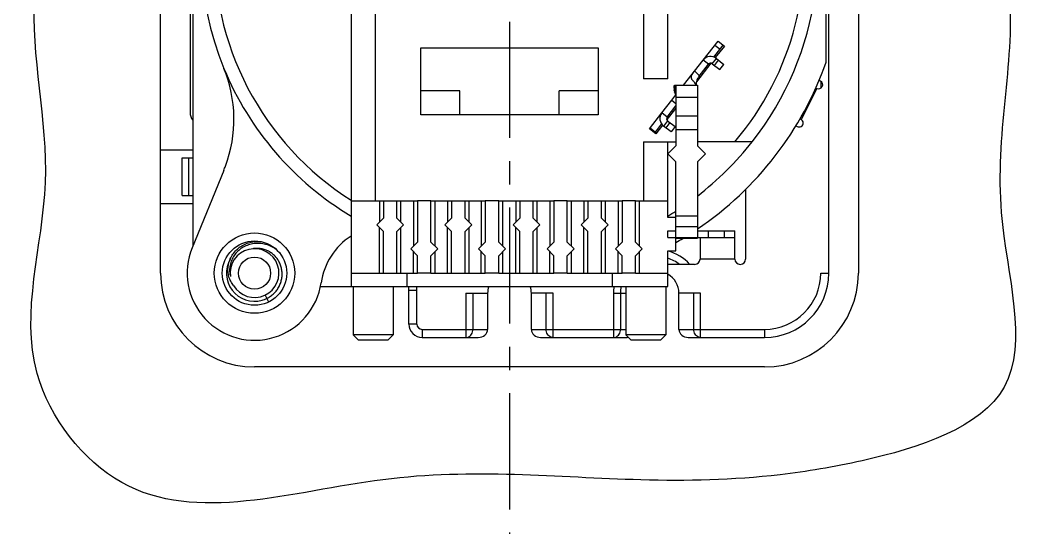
# Model space of a CAD drawing. Header units: millimetres. Extents: x 0 to 420, y 0 to 297.
# Drawn here: x 197.4 to 272.6, y 84.1 to 122.5 of the extents above; entities that cross this region are included whole.
import ezdxf

# ---------------------------------------------------------------- set-up
doc = ezdxf.new("R2010")
doc.units = ezdxf.units.MM
doc.header["$LTSCALE"] = 23.1
doc.linetypes.add('CENTER', pattern=[0.6, 0.375, -0.075, 0.075, -0.075])
doc.layers.get('0').update_dxf_attribs({"linetype": 'CONTINUOUS'})
for name, color, linetype in [('02___PRT_ALL_AXES', 7, 'CONTINUOUS'), ('AUSFORMSCHRAEGEN', 7, 'CONTINUOUS'), ('BEZUGSACHSEN', 7, 'CONTINUOUS'), ('DEFAULT_1', 7, 'CENTER'), ('FASEN', 7, 'CONTINUOUS'), ('RUNDUNGEN', 7, 'CONTINUOUS')]:
    doc.layers.add(name, color=color, linetype=linetype)

msp = doc.modelspace()

# ---------------------------------------------------------------- linework, layer by layer
at = {"color": 7, "linetype": 'CONTINUOUS'}
for p, q in [((207.89072, 112.80542), (207.89072, 151.60542)), ((210.09072, 151.60542), (210.09072, 115.60542)), ((259.89072, 151.60542), (259.89072, 103.60542)), ((257.49072, 119.35678), (257.49072, 149.6441)), ((257.69072, 103.60542), (257.69072, 139.60542)), ((245.69072, 118.09542), (245.69072, 137.80542)), ((243.89072, 137.11541), (243.89072, 118.09542)), ((223.89072, 136.60542), (223.89072, 109.00542)), ((210.29072, 135.85405), (210.29072, 105.60069)), ((222.09072, 129.70579), (222.09072, 102.60542)), ((227.29072, 115.40542), (227.29072, 120.40542)), ((227.29072, 120.40542), (240.49072, 120.40542)), ((240.49072, 120.40542), (240.49072, 115.40542)), ((248.32534, 119.5004), (249.43353, 120.91882)), ((249.13161, 119.72025), (249.82753, 120.61099)), ((249.19895, 120.61858), (249.59296, 120.31075)), ((249.90633, 120.54942), (249.22911, 119.68261)), ((249.43353, 120.91882), (249.90633, 120.54942)), ((248.90413, 119.26667), (247.82564, 117.88625)), ((245.69072, 118.09542), (243.89072, 118.09542)), ((246.86125, 117.62646), (247.68235, 118.67742)), ((246.18318, 117.62646), (246.18318, 117.12646)), ((246.29072, 117.62646), (247.89072, 117.62646)), ((246.29072, 117.62646), (246.29072, 113.10542)), ((247.89072, 117.62646), (247.89072, 113.10542)), ((256.71648, 117.43413), (256.79969, 117.39174)), ((257.07208, 117.92634), (256.96343, 117.9817)), ((230.19072, 117.20542), (227.29072, 117.20542)), ((230.19072, 115.40542), (230.19072, 117.20542)), ((240.49072, 117.20542), (237.59072, 117.20542)), ((237.59072, 115.40542), (237.59072, 117.20542)), ((246.18318, 117.12646), (246.29072, 117.12646)), ((246.29072, 115.92165), (245.61385, 115.05529)), ((245.64103, 115.25252), (246.29072, 116.08408)), ((240.49072, 115.40542), (227.29072, 115.40542)), ((244.32354, 114.37833), (245.24703, 115.56035)), ((255.61931, 115.07512), (255.54078, 115.11513)), ((244.79634, 114.00894), (244.32354, 114.37833)), ((244.37341, 114.44217), (244.76742, 114.13434)), ((244.76742, 114.13434), (245.22877, 114.72484)), ((245.28887, 114.63934), (244.79634, 114.00894)), ((255.22945, 114.60145), (255.32598, 114.55226)), ((207.89072, 112.80542), (210.29072, 112.80542)), ((243.89072, 113.40542), (246.29072, 113.40542)), ((243.89072, 113.40542), (243.89072, 109.00542)), ((245.69072, 107.75542), (245.69072, 113.40542)), ((246.29072, 113.10542), (245.69072, 112.50542)), ((251.98381, 113.40542), (247.89072, 113.40542)), ((248.49072, 112.50542), (247.89072, 113.10542)), ((209.49072, 112.20542), (210.29072, 112.20542)), ((209.99072, 109.40542), (209.99072, 112.20542)), ((245.69072, 112.50542), (246.29072, 111.90542)), ((247.89072, 111.90542), (248.49072, 112.50542)), ((212.59801, 111.26866), (210.24786, 105.49541)), ((246.29072, 106.25542), (246.29072, 111.90542)), ((247.89072, 111.90542), (247.89072, 106.25542)), ((251.49072, 109.86554), (251.49072, 104.65542)), ((209.49072, 109.40542), (210.29072, 109.40542)), ((222.09072, 109.00542), (223.89072, 109.00542)), ((224.50072, 109.00542), (225.50072, 109.00542)), ((228.04072, 109.00542), (227.04072, 109.00542)), ((229.58072, 109.00542), (230.58072, 109.00542)), ((233.09072, 109.00542), (232.09072, 109.00542)), ((234.66072, 109.00542), (235.66072, 109.00542)), ((238.20072, 109.00542), (237.20072, 109.00542)), ((239.74072, 109.00542), (240.74072, 109.00542)), ((243.28072, 109.00542), (242.28072, 109.00542)), ((243.89072, 109.00542), (245.69072, 109.00542)), ((207.89072, 103.60542), (207.89072, 108.80542)), ((207.89072, 108.80542), (210.29072, 108.80542)), ((246.29072, 107.75542), (245.69072, 107.75542)), ((247.89072, 107.85542), (246.29072, 107.85542)), ((245.69072, 106.75542), (246.29072, 106.75542)), ((245.69072, 106.25542), (245.69072, 106.75542)), ((250.69072, 104.65542), (250.69072, 106.75542)), ((245.69072, 106.25542), (250.69072, 106.25542)), ((246.29072, 105.25542), (246.29072, 106.20542)), ((248.09072, 106.25542), (248.09072, 104.65542)), ((245.69072, 105.25542), (246.29072, 105.25542)), ((245.69072, 102.60542), (245.69072, 105.25542)), ((247.69072, 104.25542), (245.69072, 104.25542)), ((224.50072, 103.60542), (225.50072, 103.60542)), ((226.23072, 103.60542), (226.23072, 102.60542)), ((228.04072, 103.60542), (227.04072, 103.60542)), ((229.58072, 103.60542), (230.58072, 103.60542)), ((233.09072, 103.60542), (232.09072, 103.60542)), ((234.66072, 103.60542), (235.66072, 103.60542)), ((238.20072, 103.60542), (237.20072, 103.60542)), ((239.74072, 103.60542), (240.74072, 103.60542)), ((241.55072, 103.60542), (241.55072, 102.60542)), ((243.28072, 103.60542), (242.28072, 103.60542)), ((219.80276, 102.60542), (245.69072, 102.60542)), ((226.39072, 99.80542), (226.39072, 102.29712)), ((252.89072, 96.60542), (214.89072, 96.60542))]:
    msp.add_line(p, q, dxfattribs=at)
at = {"color": 9, "linetype": 'CONTINUOUS'}
for p, q in [((249.00008, 119.22704), (249.30791, 119.62105)), ((248.71934, 119.19257), (248.32534, 119.5004)), ((246.27105, 117.62646), (246.27105, 117.12646)), ((256.79969, 117.39174), (255.61931, 115.07512)), ((246.29072, 116.72646), (247.89072, 116.72646)), ((245.98582, 116.50596), (246.29072, 116.26775)), ((245.64103, 115.25252), (245.24703, 115.56035)), ((246.29072, 115.33245), (247.89072, 115.33245)), ((245.6755, 114.97178), (245.36767, 114.57778)), ((246.29072, 114.31018), (247.89072, 114.31018)), ((247.89072, 107.05542), (246.29072, 107.05542)), ((248.69072, 106.75542), (248.69072, 106.25542)), ((249.89072, 106.75542), (249.89072, 106.25542)), ((250.69072, 104.65542), (248.09072, 104.65542)), ((215.80757, 101.71959), (215.93781, 101.45171))]:
    msp.add_line(p, q, dxfattribs=at)
at = {"color": 3, "linetype": 'CONTINUOUS'}
for p, q in [((246.18318, 117.62646), (246.29072, 117.62646)), ((245.24703, 115.56035), (245.98582, 116.50596)), ((209.49072, 109.40542), (209.49072, 112.20542)), ((247.89072, 106.75542), (250.69072, 106.75542))]:
    msp.add_line(p, q, dxfattribs=at)
at = {"color": 7, "linetype": 'CONTINUOUS'}
msp.add_circle((214.89072, 103.60542), 1.2, dxfattribs=at)
for centre, radius, start, end in [((233.89072, 127.60542), 22, 117.3659086, 237.5635628), ((233.89072, 127.60542), 22, 319.8002357, 62.6340914), ((203.35643, 115.08915), 10, 339.5434728, 22.2942196), ((233.89072, 127.60542), 25, 304.0700076, 340.7345354), ((248.87694, 119.06944), 0.2, 52, 142), ((256.93588, 117.65904), 0.3, 243, 63), ((211.09072, 115.60542), 1, 180, 216.7700646), ((245.79864, 115.12939), 0.2, 142, 232), ((255.48311, 114.80782), 0.3, 238.4131522, 63), ((233.89072, 127.60542), 23, 307.4952498, 321.874117), ((199.63121, 116.54712), 14, 337.85, 339.2812308), ((233.89072, 127.60542), 23, 300.8667678, 302.6244634), ((224.81215, 102.16389), 5.0128, 122.8809857, 171.7331286), ((233.89072, 127.60542), 25, 299.7357131, 301.0912161), ((214.89072, 103.60542), 5.0128, 157.85, 351.7331286), ((214.89072, 103.60542), 1.82, 210.2268121, 188.0325009), ((214.89072, 103.60542), 2.09689, 149.8922597, 285.478133), ((247.69072, 104.65542), 0.4, 270, 360), ((251.09072, 104.65542), 0.4, 180, 360), ((214.89072, 103.60542), 7, 180, 270), ((252.89072, 103.60542), 7, 270, 360), ((252.89072, 103.60542), 4.8, 270, 360), ((223.39072, 102.29712), 3, 0, 5.9039921), ((214.88955, 103.60851), 2.10018, 285.4863392, 295.9198652), ((227.39072, 99.80542), 1, 180, 270)]:
    msp.add_arc(centre, radius, start, end, dxfattribs=at)
at = {"color": 3, "linetype": 'CONTINUOUS'}
for centre, start, end in [((248.87694, 119.06944), 52, 142), ((245.79864, 115.12939), 142, 232)]:
    msp.add_arc(centre, 0.7, start, end, dxfattribs=at)
at = {"color": 7, "linetype": 'CONTINUOUS'}
for points, knots in [([(244.08527, 167.14666), (247.39258, 167.66349), (254.91526, 165.46675), (270.72027, 166.47485), (267.24616, 151.10819), (267.10257, 139.02373), (272.85133, 123.73556), (268.86873, 109.81383), (274.11056, 93.74358), (262.14433, 89.80538), (256.03045, 88.79099), (254.05909, 88.56179)], [0, 0, 0, 0, 0.09412705, 0.22309623, 0.30407615, 0.44207448, 0.57379684, 0.72109852, 0.83887147, 0.94667909, 1, 1, 1, 1]), ([(224.46359, 88.19097), (217.68631, 87.33002), (206.74027, 83.59083), (196.20177, 97.2021), (200.78924, 110.36549), (197.07553, 123.90486), (202.18887, 138.24736), (198.19842, 150.60632), (199.80695, 163.52631), (204.7518, 165.3991), (206.73743, 165.75331)], [0, 0, 0, 0, 0.18783985, 0.28730037, 0.42500307, 0.56084177, 0.68233007, 0.84211899, 0.94365503, 1, 1, 1, 1]), ([(213.31817, 102.68918), (213.24241, 102.78293), (213.10828, 102.98894), (212.9716, 103.33521), (212.90463, 103.7098), (212.91266, 104.09795), (212.99775, 104.48434), (213.15885, 104.85349), (213.39184, 105.19048), (213.68969, 105.48142), (214.04282, 105.71409), (214.43941, 105.87832), (214.86595, 105.96641), (215.18163, 105.97138), (215.35073, 105.9558), (215.37379, 105.95333)], [0, 0, 0, 0, 0.07380639, 0.14933346, 0.22652538, 0.30528912, 0.38554993, 0.46726828, 0.55039304, 0.63487541, 0.72068484, 0.80779302, 0.89617076, 0.98582106, 1, 1, 1, 1]), ([(213.87986, 105.42985), (213.76853, 105.35066), (213.56307, 105.17183), (213.31577, 104.85063), (213.13987, 104.49254), (213.04043, 104.11258), (213.01938, 103.72656), (213.05728, 103.47323), (213.08858, 103.3511)], [0, 0, 0, 0, 0.17336393, 0.34394883, 0.51182508, 0.67707912, 0.83975042, 1, 1, 1, 1]), ([(216.52868, 105.35469), (216.46596, 105.40195), (216.27668, 105.53052), (215.93665, 105.69566), (215.50631, 105.81013), (215.06875, 105.83941), (214.64042, 105.78457), (214.2372, 105.64979), (213.99298, 105.51033), (213.87986, 105.42985)], [0, 0, 0, 0, 0.08312027, 0.24188258, 0.39824239, 0.55221622, 0.70382503, 0.85308419, 1, 1, 1, 1]), ([(254.05909, 88.56179), (250.49973, 88.14796), (240.9907, 87.96083), (231.15977, 89.04162), (224.46359, 88.19097)], [0, 0, 0, 0, 0.35653501, 1, 1, 1, 1])]:
    msp.add_open_spline(points, degree=3, knots=knots, dxfattribs=at)
at = {"layer": '02___PRT_ALL_AXES', "color": 3, "linetype": 'CONTINUOUS'}
msp.add_line((245.98582, 116.50596), (246.29365, 116.89997), dxfattribs=at)
at = {"layer": '02___PRT_ALL_AXES', "color": 7, "linetype": 'CONTINUOUS'}
msp.add_line((246.21348, 117.0725), (246.19902, 117.10097), dxfattribs=at)
at = {"layer": '02___PRT_ALL_AXES', "color": 3, "linetype": 'CONTINUOUS'}
msp.add_arc((247.22915, 117.40802), 1.06899, 180.1078262, 186.6165705, dxfattribs=at)
at = {"layer": '02___PRT_ALL_AXES', "color": 7, "linetype": 'CONTINUOUS'}
for centre, radius, start, end in [((250.00975, 118.9889), 4.25257, 206.7851868, 206.9460934), ((248.22987, 118.08456), 2.25611, 206.9561753, 207.2783666), ((247.22417, 117.53849), 1.11145, 210.950017, 212.8737813)]:
    msp.add_arc(centre, radius, start, end, dxfattribs=at)
at = {"layer": '02___PRT_ALL_AXES', "color": 3, "linetype": 'CONTINUOUS'}
for points, knots in [([(246.16016, 117.40601), (246.16014, 117.4267), (246.16132, 117.46735), (246.16661, 117.52448), (246.17349, 117.57266), (246.17916, 117.60555), (246.18228, 117.62189), (246.18318, 117.62646)], [0, 0, 0, 0, 0.27935522, 0.54902387, 0.77516193, 0.93703322, 1, 1, 1, 1]), ([(246.18035, 117.20419), (246.17633, 117.22318), (246.17168, 117.25004), (246.16819, 117.27706), (246.16728, 117.28485)], [0, 0, 0, 0, 0.71221322, 1, 1, 1, 1])]:
    msp.add_open_spline(points, degree=3, knots=knots, dxfattribs=at)
at = {"layer": '02___PRT_ALL_AXES', "color": 7, "linetype": 'CONTINUOUS'}
for points, knots in [([(246.19902, 117.10097), (246.19859, 117.10179), (246.19652, 117.10579), (246.19318, 117.11213), (246.18911, 117.11891), (246.18629, 117.12293), (246.18485, 117.12465), (246.18448, 117.12508)], [0, 0, 0, 0, 0.09879792, 0.47925128, 0.76092436, 0.93952433, 1, 1, 1, 1]), ([(246.27098, 116.96688), (246.2612, 116.98317), (246.24544, 117.0109), (246.23057, 117.0391), (246.22466, 117.05055)], [0, 0, 0, 0, 0.5958474, 1, 1, 1, 1])]:
    msp.add_open_spline(points, degree=3, knots=knots, dxfattribs=at)
at = {"layer": 'AUSFORMSCHRAEGEN', "color": 7, "linetype": 'CONTINUOUS'}
for p, q in [((207.89072, 103.60542), (207.89072, 151.60542)), ((259.89072, 151.60542), (259.89072, 103.60542)), ((252.89072, 96.60542), (214.89072, 96.60542))]:
    msp.add_line(p, q, dxfattribs=at)
for centre, radius, start, end in [((214.89072, 103.60542), 7, 180, 270), ((244.89072, 102.10542), 1.62983, 0, 60.5391223), ((252.89072, 103.60542), 7, 270, 360), ((233.89072, 102.10542), 1.62983, 162.1164368, 180), ((233.89072, 102.10542), 1.62983, 0, 17.8835632)]:
    msp.add_arc(centre, radius, start, end, dxfattribs=at)
at = {"layer": 'BEZUGSACHSEN', "color": 7, "linetype": 'CONTINUOUS'}
for p, q in [((222.23072, 102.60542), (222.23072, 99.00542)), ((225.23072, 102.60542), (225.23072, 99.00542)), ((242.55072, 102.60542), (242.55072, 99.00542)), ((245.55072, 102.60542), (245.55072, 99.00542))]:
    msp.add_line(p, q, dxfattribs=at)
at = {"layer": 'BEZUGSACHSEN', "color": 9, "linetype": 'CONTINUOUS'}
msp.add_line((215.6865, 101.96861), (215.80757, 101.71959), dxfattribs=at)
at = {"layer": 'BEZUGSACHSEN', "color": 7, "linetype": 'CONTINUOUS'}
for radius in [3, 2.4]:
    msp.add_circle((214.89072, 103.60542), radius, dxfattribs=at)
for centre, radius, start, end in [((215.08212, 103.72529), 1.72653, 96.4432843, 100.9774329), ((215.08378, 103.71219), 1.73973, 96.2955272, 96.4492019)]:
    msp.add_arc(centre, radius, start, end, dxfattribs=at)
msp.add_open_spline([(215.80757, 101.71959), (215.904, 101.76647), (216.0897, 101.87571), (216.33846, 102.08119), (216.55139, 102.32307), (216.72302, 102.59493), (216.84913, 102.88963), (216.92674, 103.19939), (216.9542, 103.51608), (216.93126, 103.83141), (216.85906, 104.13721), (216.74006, 104.42561), (216.57798, 104.6893), (216.37773, 104.92171), (216.14523, 105.11723), (215.88725, 105.27134), (215.6112, 105.38076), (215.32488, 105.44353), (215.08356, 105.45654), (214.94019, 105.44663), (214.89301, 105.44143)], degree=3, knots=[0, 0, 0, 0, 0.05945646, 0.11886885, 0.17819283, 0.23738371, 0.29639652, 0.35518596, 0.41370641, 0.47191198, 0.52975646, 0.5871931, 0.64417424, 0.70065131, 0.75657478, 0.81189427, 0.86655853, 0.92051553, 0.97371261, 1, 1, 1, 1], dxfattribs=at)
at = {"layer": 'DEFAULT_1', "color": 7, "linetype": 'CENTER'}
msp.add_line((233.89072, 122.35542), (233.89072, 84.14941), dxfattribs=at)
at = {"layer": 'FASEN', "color": 7, "linetype": 'CONTINUOUS'}
for p, q in [((223.89072, 109.00542), (224.50072, 109.00542)), ((224.20072, 109.00542), (224.20072, 107.40542)), ((224.50072, 109.00542), (224.50072, 107.70542)), ((225.50072, 109.00542), (227.04072, 109.00542)), ((225.50072, 107.70542), (225.50072, 109.00542)), ((225.80072, 107.40542), (225.80072, 109.00542)), ((226.74072, 109.00542), (226.74072, 105.60542)), ((227.04072, 109.00542), (227.04072, 105.90542)), ((228.04072, 109.00542), (229.58072, 109.00542)), ((228.04072, 105.90542), (228.04072, 109.00542)), ((228.34072, 105.60542), (228.34072, 109.00542)), ((229.28072, 109.00542), (229.28072, 107.40542)), ((229.58072, 109.00542), (229.58072, 107.70542)), ((230.58072, 109.00542), (232.09072, 109.00542)), ((230.58072, 107.70542), (230.58072, 109.00542)), ((230.88072, 107.40542), (230.88072, 109.00542)), ((231.79072, 109.00542), (231.79072, 105.60542)), ((232.09072, 109.00542), (232.09072, 105.90542)), ((233.09072, 109.00542), (234.66072, 109.00542)), ((233.09072, 105.90542), (233.09072, 109.00542)), ((233.39072, 105.60542), (233.39072, 109.00542)), ((234.36072, 109.00542), (234.36072, 107.40542)), ((234.66072, 109.00542), (234.66072, 107.70542)), ((235.66072, 109.00542), (237.20072, 109.00542)), ((235.66072, 107.70542), (235.66072, 109.00542)), ((235.96072, 107.40542), (235.96072, 109.00542)), ((236.90072, 109.00542), (236.90072, 105.60542)), ((237.20072, 109.00542), (237.20072, 105.90542)), ((238.20072, 109.00542), (239.74072, 109.00542)), ((238.20072, 105.90542), (238.20072, 109.00542)), ((238.50072, 105.60542), (238.50072, 109.00542)), ((239.44072, 109.00542), (239.44072, 107.40542)), ((239.74072, 109.00542), (239.74072, 107.70542)), ((240.74072, 109.00542), (242.28072, 109.00542)), ((240.74072, 107.70542), (240.74072, 109.00542)), ((241.04072, 107.40542), (241.04072, 109.00542)), ((241.98072, 109.00542), (241.98072, 105.60542)), ((242.28072, 109.00542), (242.28072, 105.90542)), ((243.28072, 109.00542), (243.89072, 109.00542)), ((243.28072, 105.90542), (243.28072, 109.00542)), ((243.58072, 105.60542), (243.58072, 109.00542)), ((224.00072, 107.20542), (224.50072, 107.70542)), ((226.00072, 107.20542), (225.50072, 107.70542)), ((229.08072, 107.20542), (229.58072, 107.70542)), ((231.08072, 107.20542), (230.58072, 107.70542)), ((234.16072, 107.20542), (234.66072, 107.70542)), ((236.16072, 107.20542), (235.66072, 107.70542)), ((239.24072, 107.20542), (239.74072, 107.70542)), ((241.24072, 107.20542), (240.74072, 107.70542)), ((224.00072, 107.20542), (224.50072, 106.70542)), ((224.20072, 103.60542), (224.20072, 107.00542)), ((225.50072, 106.70542), (226.00072, 107.20542)), ((225.80072, 103.60542), (225.80072, 107.00542)), ((229.08072, 107.20542), (229.58072, 106.70542)), ((229.28072, 103.60542), (229.28072, 107.00542)), ((230.58072, 106.70542), (231.08072, 107.20542)), ((230.88072, 103.60542), (230.88072, 107.00542)), ((234.16072, 107.20542), (234.66072, 106.70542)), ((234.36072, 103.60542), (234.36072, 107.00542)), ((235.66072, 106.70542), (236.16072, 107.20542)), ((235.96072, 103.60542), (235.96072, 107.00542)), ((239.24072, 107.20542), (239.74072, 106.70542)), ((239.44072, 103.60542), (239.44072, 107.00542)), ((240.74072, 106.70542), (241.24072, 107.20542)), ((241.04072, 103.60542), (241.04072, 107.00542)), ((224.50072, 103.60542), (224.50072, 106.70542)), ((225.50072, 103.60542), (225.50072, 106.70542)), ((229.58072, 103.60542), (229.58072, 106.70542)), ((230.58072, 103.60542), (230.58072, 106.70542)), ((234.66072, 103.60542), (234.66072, 106.70542)), ((235.66072, 103.60542), (235.66072, 106.70542)), ((239.74072, 103.60542), (239.74072, 106.70542)), ((240.74072, 103.60542), (240.74072, 106.70542)), ((226.54072, 105.40542), (227.04072, 105.90542)), ((226.54072, 105.40542), (227.04072, 104.90542)), ((228.54072, 105.40542), (228.04072, 105.90542)), ((228.04072, 104.90542), (228.54072, 105.40542)), ((231.59072, 105.40542), (232.09072, 105.90542)), ((231.59072, 105.40542), (232.09072, 104.90542)), ((233.59072, 105.40542), (233.09072, 105.90542)), ((233.09072, 104.90542), (233.59072, 105.40542)), ((236.70072, 105.40542), (237.20072, 105.90542)), ((236.70072, 105.40542), (237.20072, 104.90542)), ((238.70072, 105.40542), (238.20072, 105.90542)), ((238.20072, 104.90542), (238.70072, 105.40542)), ((241.78072, 105.40542), (242.28072, 105.90542)), ((241.78072, 105.40542), (242.28072, 104.90542)), ((243.78072, 105.40542), (243.28072, 105.90542)), ((243.28072, 104.90542), (243.78072, 105.40542)), ((226.74072, 103.60542), (226.74072, 105.20542)), ((227.04072, 103.60542), (227.04072, 104.90542)), ((228.04072, 103.60542), (228.04072, 104.90542)), ((228.34072, 103.60542), (228.34072, 105.20542)), ((231.79072, 103.60542), (231.79072, 105.20542)), ((232.09072, 103.60542), (232.09072, 104.90542)), ((233.09072, 103.60542), (233.09072, 104.90542)), ((233.39072, 103.60542), (233.39072, 105.20542)), ((236.90072, 103.60542), (236.90072, 105.20542)), ((237.20072, 103.60542), (237.20072, 104.90542)), ((238.20072, 103.60542), (238.20072, 104.90542)), ((238.50072, 103.60542), (238.50072, 105.20542)), ((241.98072, 103.60542), (241.98072, 105.20542)), ((242.28072, 103.60542), (242.28072, 104.90542)), ((243.28072, 103.60542), (243.28072, 104.90542)), ((243.58072, 103.60542), (243.58072, 105.20542)), ((222.09072, 103.60542), (224.50072, 103.60542)), ((225.50072, 103.60542), (227.04072, 103.60542)), ((228.04072, 103.60542), (229.58072, 103.60542)), ((230.58072, 103.60542), (232.09072, 103.60542)), ((233.09072, 103.60542), (234.66072, 103.60542)), ((235.66072, 103.60542), (237.20072, 103.60542)), ((238.20072, 103.60542), (239.74072, 103.60542)), ((240.74072, 103.60542), (242.28072, 103.60542)), ((243.28072, 103.60542), (245.69072, 103.60542)), ((222.23072, 99.00542), (222.63072, 98.60542)), ((225.23072, 99.00542), (222.23072, 99.00542)), ((224.83072, 98.60542), (222.63072, 98.60542)), ((225.23072, 99.00542), (224.83072, 98.60542)), ((245.55072, 99.00542), (242.55072, 99.00542)), ((242.55072, 99.00542), (242.95072, 98.60542)), ((245.15072, 98.60542), (242.95072, 98.60542)), ((245.55072, 99.00542), (245.15072, 98.60542))]:
    msp.add_line(p, q, dxfattribs=at)
at = {"layer": 'RUNDUNGEN', "color": 3, "linetype": 'CONTINUOUS'}
for p, q in [((249.30791, 119.62105), (249.86907, 119.18261)), ((246.86125, 117.62646), (248.32534, 119.5004)), ((247.68621, 118.6824), (247.64924, 118.63506)), ((247.51848, 118.0053), (247.55844, 117.96239)), ((245.92884, 114.13935), (245.36767, 114.57778)), ((246.29072, 106.20542), (247.89072, 106.20542))]:
    msp.add_line(p, q, dxfattribs=at)
at = {"layer": 'RUNDUNGEN', "color": 7, "linetype": 'CONTINUOUS'}
for p, q in [((248.01661, 118.29311), (248.71934, 119.19257)), ((249.00008, 119.22704), (249.56124, 118.78861)), ((249.56124, 118.78861), (249.86907, 119.18261)), ((245.6755, 114.97178), (246.23667, 114.53335)), ((246.23667, 114.53335), (245.92884, 114.13935)), ((246.29072, 106.25542), (246.29072, 106.20542)), ((247.89072, 106.25542), (247.89072, 106.20542)), ((232.26089, 102.10542), (232.26089, 99.40542)), ((235.52055, 99.40542), (235.52055, 102.10542)), ((246.52055, 99.40542), (246.52055, 102.10542)), ((227.39072, 98.80542), (231.56807, 98.80542)), ((236.21337, 98.80542), (242.56807, 98.80542)), ((247.21337, 98.80542), (252.89072, 98.80542))]:
    msp.add_line(p, q, dxfattribs=at)
at = {"layer": 'RUNDUNGEN', "color": 9, "linetype": 'CONTINUOUS'}
for p, q in [((249.16724, 119.09644), (249.47507, 119.49045)), ((257.09072, 117.91324), (257.09072, 117.40343)), ((245.84267, 114.84118), (245.53484, 114.44718)), ((257.09072, 103.60542), (257.69072, 103.60542)), ((226.99072, 102.29712), (226.39072, 102.29712)), ((226.99072, 99.80542), (226.99072, 102.29712)), ((230.64431, 102.10542), (232.26089, 102.10542)), ((230.64431, 102.10542), (230.64431, 98.80542)), ((231.16392, 102.10542), (231.16392, 99.40542)), ((237.13713, 102.10542), (235.52055, 102.10542)), ((236.61751, 99.40542), (236.61751, 102.10542)), ((237.13713, 98.80542), (237.13713, 102.10542)), ((241.64431, 102.10542), (242.55072, 102.10542)), ((241.64431, 102.10542), (241.64431, 98.80542)), ((242.16392, 102.10542), (242.16392, 99.40542)), ((248.13713, 102.10542), (246.52055, 102.10542)), ((247.61751, 99.40542), (247.61751, 102.10542)), ((248.13713, 98.80542), (248.13713, 102.10542)), ((226.99072, 99.80542), (226.39072, 99.80542)), ((227.39072, 99.40542), (232.26089, 99.40542)), ((227.39072, 99.40542), (227.39072, 98.80542)), ((235.52055, 99.40542), (242.55072, 99.40542)), ((246.52055, 99.40542), (252.89072, 99.40542)), ((252.89072, 99.40542), (252.89072, 98.80542))]:
    msp.add_line(p, q, dxfattribs=at)
at = {"layer": 'RUNDUNGEN', "color": 7, "linetype": 'CONTINUOUS'}
for centre, radius, start, end in [((233.89072, 127.60542), 23, 121.0386878, 202.2891476), ((233.89072, 127.60542), 23, 321.874117, 22.3208854), ((249.25385, 117.58415), 1.46116, 173.5032232, 178.3402881), ((249.06365, 117.60579), 1.26973, 168.8279109, 173.5025727)]:
    msp.add_arc(centre, radius, start, end, dxfattribs=at)
at = {"layer": 'RUNDUNGEN', "color": 9, "linetype": 'CONTINUOUS'}
for centre, radius, start, end in [((233.89072, 127.60542), 23, 202.2891476, 239.1305329), ((244.89072, 102.10542), 3.2464, 41.5443042, 75.7603197), ((244.89072, 102.10542), 2.72679, 52.0793935, 72.9149646), ((252.89072, 103.60542), 4.2, 270, 360), ((223.39072, 102.29712), 3.6, 0, 4.9204901), ((244.89072, 102.10542), 3.2464, 171.1204885, 180), ((244.89072, 102.10542), 2.72679, 169.4170818, 180), ((227.39072, 99.80542), 0.39999, 180, 270)]:
    msp.add_arc(centre, radius, start, end, dxfattribs=at)
at = {"layer": 'RUNDUNGEN', "color": 3, "linetype": 'CONTINUOUS'}
msp.add_arc((246.8803, 117.27761), 0.96365, 43.5574314, 45.2438606, dxfattribs=at)
at = {"layer": 'RUNDUNGEN', "color": 7, "linetype": 'CONTINUOUS'}
for centre, start_param, end_param in [((231.56807, 99.40542), -1.57079633, 0), ((236.21337, 99.40542), -3.14159265, -1.57079633), ((247.21337, 99.40542), -3.14159265, -1.57079633), ((242.56807, 99.40542), -1.57079633, -1.3304235)]:
    msp.add_ellipse(centre, major_axis=(0.69282, 0), ratio=0.8660254, start_param=start_param, end_param=end_param, dxfattribs=at)
at = {"layer": 'RUNDUNGEN', "color": 3, "linetype": 'CONTINUOUS'}
for points, knots in [([(247.64924, 118.63506), (247.63744, 118.61993), (247.604, 118.57692), (247.55099, 118.5075), (247.4957, 118.42725), (247.45328, 118.34937), (247.42825, 118.27222), (247.42398, 118.19437), (247.4442, 118.11593), (247.47982, 118.05358), (247.50793, 118.01766), (247.51847, 118.00528)], [0, 0, 0, 0, 0.08029222, 0.22799569, 0.36547584, 0.48781924, 0.59790013, 0.70216116, 0.80954794, 0.93208221, 1, 1, 1, 1]), ([(247.57865, 117.94165), (247.59337, 117.92615), (247.63662, 117.87736), (247.68407, 117.8076), (247.72275, 117.73924), (247.74433, 117.69752), (247.75926, 117.66772), (247.76709, 117.6521), (247.76959, 117.64742)], [0, 0, 0, 0, 0.18204122, 0.5547293, 0.71587822, 0.85127376, 0.95477852, 1, 1, 1, 1]), ([(247.76959, 117.64742), (247.77094, 117.64489), (247.77358, 117.64011), (247.77729, 117.63399), (247.78007, 117.63), (247.78151, 117.62826), (247.78188, 117.62784)], [0, 0, 0, 0, 0.3714482, 0.70743143, 0.92732183, 1, 1, 1, 1])]:
    msp.add_open_spline(points, degree=3, knots=knots, dxfattribs=at)
at = {"layer": 'RUNDUNGEN', "color": 9, "linetype": 'CONTINUOUS'}
for points, knots in [([(248.0365, 118.31857), (247.98644, 118.38346), (247.87521, 118.51066), (247.7521, 118.62616), (247.68661, 118.68287)], [0, 0, 0, 0, 0.48613697, 1, 1, 1, 1]), ([(230.64431, 98.80542), (230.69851, 98.80542), (230.80973, 98.82595), (230.95742, 98.91413), (231.07343, 99.04984), (231.14713, 99.21886), (231.16392, 99.34298), (231.16392, 99.40542)], [0, 0, 0, 0, 0.18544058, 0.37726048, 0.57768033, 0.78637774, 1, 1, 1, 1]), ([(237.13713, 98.80542), (237.08272, 98.80542), (236.97132, 98.82607), (236.82365, 98.91447), (236.70784, 99.05014), (236.63427, 99.21903), (236.61751, 99.34303), (236.61751, 99.40542)], [0, 0, 0, 0, 0.18615629, 0.37782092, 0.57807759, 0.7865725, 1, 1, 1, 1]), ([(241.64431, 98.80542), (241.69851, 98.80542), (241.80973, 98.82595), (241.95742, 98.91413), (242.07343, 99.04984), (242.14713, 99.21886), (242.16392, 99.34298), (242.16392, 99.40542)], [0, 0, 0, 0, 0.18544058, 0.37726048, 0.57768033, 0.78637774, 1, 1, 1, 1]), ([(248.13713, 98.80542), (248.08293, 98.80542), (247.97171, 98.82595), (247.82402, 98.91413), (247.70801, 99.04984), (247.6343, 99.21886), (247.61751, 99.34298), (247.61751, 99.40542)], [0, 0, 0, 0, 0.18544058, 0.37726048, 0.57768033, 0.78637774, 1, 1, 1, 1])]:
    msp.add_open_spline(points, degree=3, knots=knots, dxfattribs=at)
at = {"layer": 'RUNDUNGEN', "color": 7, "linetype": 'CONTINUOUS'}
msp.add_open_spline([(248.01817, 118.29196), (247.98988, 118.25575), (247.9435, 118.18104), (247.88261, 118.07032), (247.84305, 117.96023), (247.82506, 117.88749), (247.81798, 117.85181)], degree=3, knots=[0, 0, 0, 0, 0.28277556, 0.53941728, 0.77622757, 1, 1, 1, 1], dxfattribs=at)

doc.saveas('drawing.dxf')
